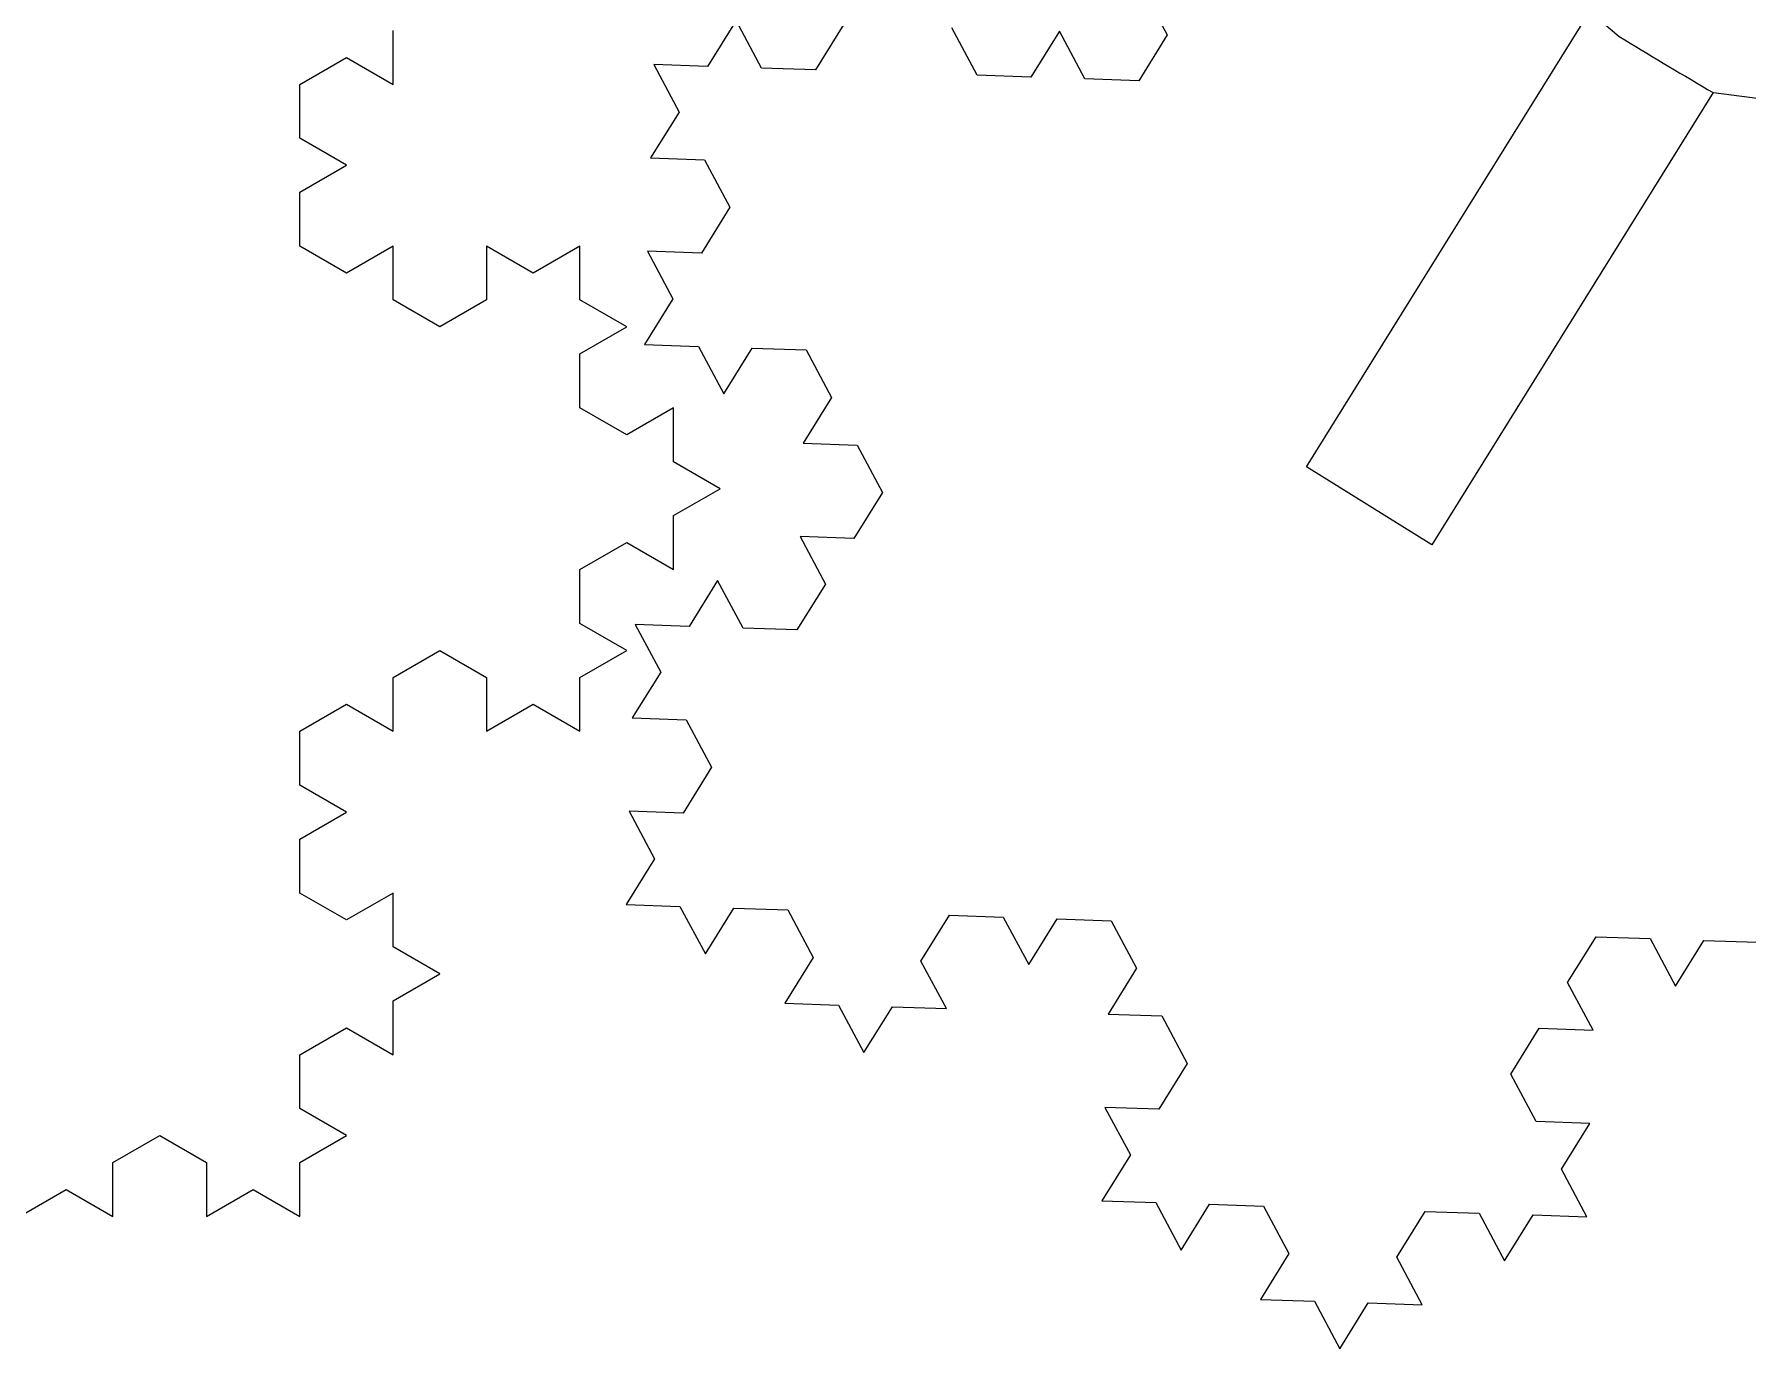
# Model space of a CAD drawing. Extents: x 0 to 244, y 143 to 297.
# Drawn here: x 121.4 to 187.2, y 182.2 to 232.7 of the extents above; entities that cross this region are included whole.
import ezdxf

# ---------------------------------------------------------------- set-up
doc = ezdxf.new("R2010")
doc.units = 0
doc.layers.add('Layer_1', color=7, linetype='CONTINUOUS')

msp = doc.modelspace()

# ---------------------------------------------------------------- linework, layer by layer
at = {"layer": 'Layer_1', "color": 7}
for points in [[(163.969205, 234.508209), (164.945318, 232.680942), (163.850925, 230.922258), (161.780418, 230.990842), (160.803653, 232.818514), (159.70926, 231.059831), (157.638753, 231.128415), (156.662639, 232.955681)], [(152.520974, 233.093254), (151.426581, 231.334571), (149.356074, 231.403154), (148.379961, 233.230421), (147.285567, 231.471738), (145.215061, 231.540321), (146.191174, 229.713054), (145.096781, 227.954371), (147.167288, 227.885787), (148.143401, 226.05852), (147.049008, 224.299837), (144.978501, 224.368421), (145.954615, 222.541154), (144.860222, 220.78247), (146.93138, 220.713481), (147.907494, 218.886214), (149.001887, 220.644898), (151.072394, 220.576314), (152.048507, 218.749047), (150.954114, 216.990364), (153.025273, 216.921375), (154.001386, 215.094108), (152.906993, 213.335425), (150.836486, 213.404008), (151.8126, 211.576741), (150.718207, 209.818058), (148.6477, 209.886641), (147.670935, 211.714314), (146.576541, 209.95563), (144.506035, 210.024214), (145.482148, 208.196947), (144.387755, 206.438264), (146.458913, 206.369275), (147.435027, 204.542008), (146.340634, 202.783324), (144.270127, 202.851908), (145.246241, 201.024641), (144.151847, 199.265958), (146.222354, 199.197374), (147.199119, 197.369702), (148.293512, 199.128385), (150.364019, 199.059801), (151.340133, 197.232535), (150.24574, 195.473851), (152.316246, 195.405268), (153.293012, 193.577595), (154.387405, 195.336279), (156.457912, 195.267695), (155.481798, 197.094962), (156.576191, 198.853645), (158.646698, 198.785062), (159.622812, 196.957795), (160.717205, 198.716478), (162.787712, 198.647895), (163.764477, 196.820222), (162.670084, 195.061539), (164.74059, 194.992956), (165.716704, 193.165689), (164.622311, 191.407005), (162.551804, 191.475589), (163.527918, 189.648322), (162.433524, 187.889639), (164.504031, 187.821055), (165.480796, 185.993383), (166.57519, 187.752066), (168.645696, 187.683482), (169.62181, 185.856216), (168.527417, 184.097532), (170.598575, 184.028543), (171.574689, 182.201276), (172.669082, 183.95996), (174.739589, 183.891376), (173.763475, 185.718643), (174.857868, 187.477326), (176.928375, 187.408743), (177.904489, 185.581476), (178.998882, 187.340159), (181.07004, 187.27117), (180.093275, 189.098843), (181.187668, 190.857526), (179.117162, 190.92611), (178.141048, 192.753377), (179.235441, 194.51206), (181.305948, 194.443476), (180.329834, 196.270743), (181.424228, 198.029427), (183.494734, 197.960843), (184.470848, 196.133576), (185.565241, 197.89226), (187.6364, 197.823271)], [(120.849161, 187.282585), (122.643329, 188.318281), (124.438263, 187.282585), (124.438263, 189.353977), (126.232431, 190.389672), (128.026598, 189.353977), (128.026598, 187.282585), (129.821533, 188.318281), (131.6157, 187.282585), (131.6157, 189.353977), (133.409867, 190.389672), (131.6157, 191.425368), (131.6157, 193.49676), (133.409867, 194.532456), (135.204035, 193.49676), (135.204035, 195.568152), (136.998969, 196.603848), (135.204035, 197.639544), (135.204035, 199.710936), (133.409867, 198.67524), (131.6157, 199.710936), (131.6157, 201.782327), (133.409867, 202.818023), (131.6157, 203.853719), (131.6157, 205.925111), (133.409867, 206.960807), (135.204035, 205.925111), (135.204035, 207.996503), (136.998969, 209.032199), (138.793137, 207.996503), (138.793137, 205.925111), (140.587304, 206.960807), (142.381471, 205.925111), (142.381471, 207.996503), (144.176406, 209.032199), (142.381471, 210.067894), (142.381471, 212.139286), (144.176406, 213.174982), (145.970573, 212.139286), (145.970573, 214.210678), (147.764741, 215.246374), (145.970573, 216.28207), (145.970573, 218.353462), (144.176406, 217.317766), (142.381471, 218.353462), (142.381471, 220.424853), (144.176406, 221.460549), (142.381471, 222.496245), (142.381471, 224.567637), (140.587304, 223.531941), (138.793137, 224.567637), (138.793137, 222.496245), (136.998969, 221.460549), (135.204035, 222.496245), (135.204035, 224.567637), (133.409867, 223.531941), (131.6157, 224.567637), (131.6157, 226.639029), (133.409867, 227.674725), (131.6157, 228.710421), (131.6157, 230.781812), (133.409867, 231.817508), (135.204035, 230.781812), (135.204035, 232.853204)], [(188.698961, 230.09804), (185.932395, 230.454661)]]:
    msp.add_lwpolyline(points, dxfattribs=at)
at = {"layer": 'Layer_1', "color": 1}
for points in [[(175.112951, 213.09279), (170.298436, 216.088766), (181.184272, 233.58224), (182.312287, 232.624191), (182.525236, 232.491677)], [(185.922198, 230.463185), (175.112951, 213.09279)]]:
    msp.add_lwpolyline(points, dxfattribs=at)
msp.add_open_spline([(182.525236, 232.491677), (183.64295, 231.791519), (184.787041, 231.134477), (185.922198, 230.463185)], degree=3, dxfattribs=at)

doc.saveas('drawing.dxf')
